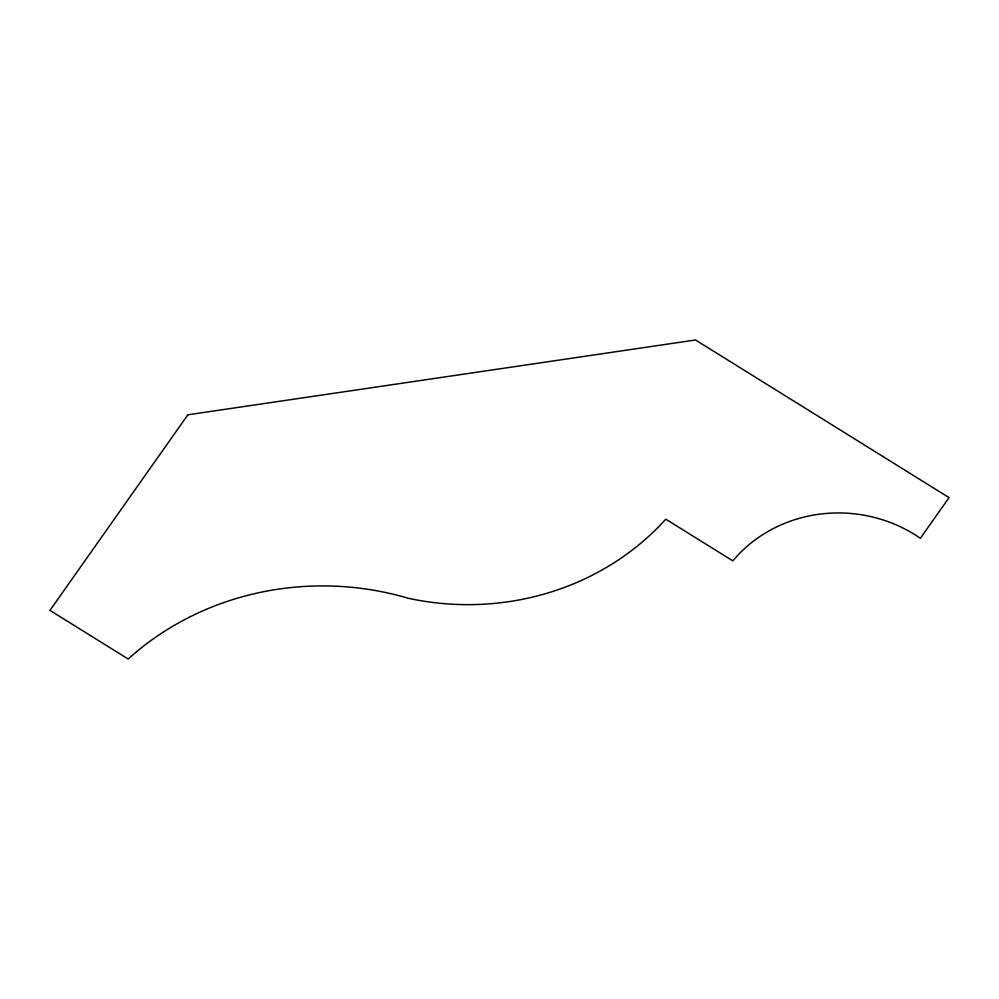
<?xml version="1.0" encoding="UTF-8"?>
<svg xmlns="http://www.w3.org/2000/svg" width="999" height="999" viewBox="0 0 999 999"><rect width="100%" height="100%" fill="white"/><g stroke="black" fill="none" stroke-linecap="round" stroke-linejoin="round"><path stroke-width="1.5" d="M187.887 414.797L49.95 610.377L128.172 659.015A283.516 263.961 6.4 0 1 408.554 598.326A262.799 244.68 6.4 0 0 665.796 519.18L732.829 560.876A135.951 126.586 6.4 0 1 920.354 538.311L949.05 497.627L695.554 339.985L187.887 414.797"/></g></svg>
